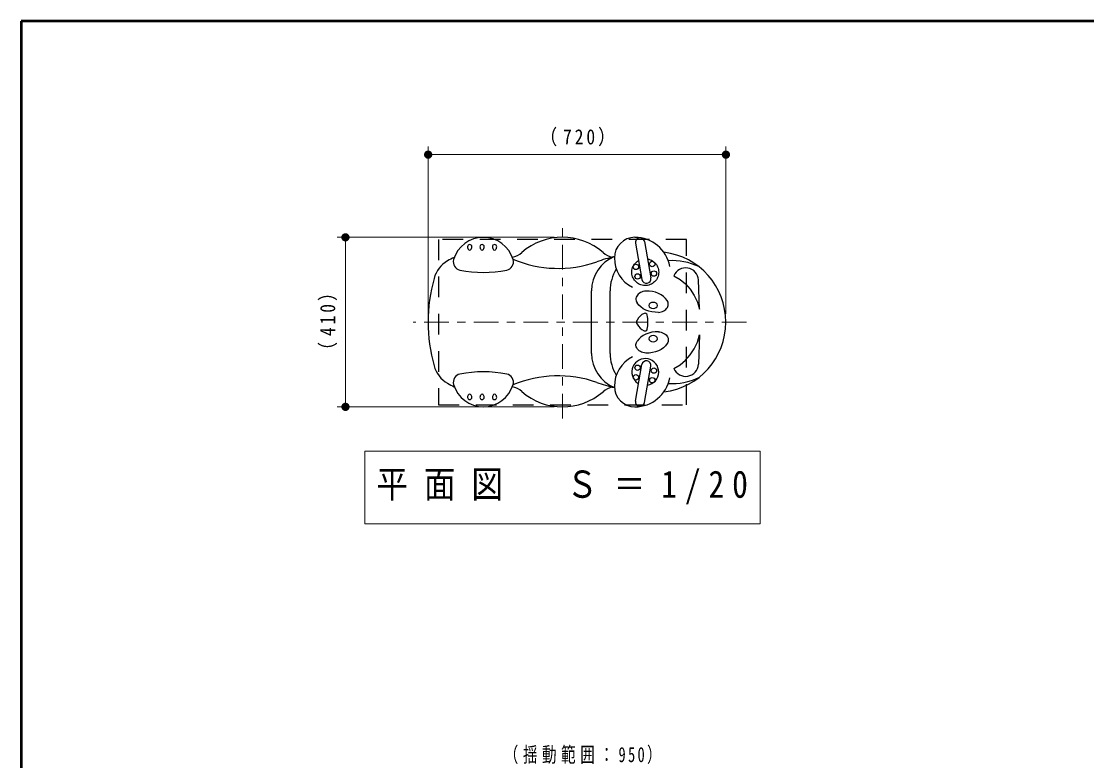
# Model space of a CAD drawing. Units: millimetres on the paper, scale 1:20. Extents: x -385 to 0, y 0 to 267.
# Drawn here: x -385 to -256.2, y 177.6 to 267 of the extents above; entities that cross this region are included whole.
import ezdxf

# ---------------------------------------------------------------- set-up
doc = ezdxf.new("R2010")
doc.units = ezdxf.units.MM
doc.linetypes.add('USER1', pattern=[4.5, 2.5, -2])
doc.linetypes.add('USER2', pattern=[6, 3, -1, 1, -1])
doc.layers.add('LY_1', color=7, linetype='Continuous', lineweight=13)
doc.styles.add('ＭＳ ゴシック', font='')
doc.styles.get('ＭＳ ゴシック').set_extended_font_data('MS Gothic')

# ---------------------------------------------------------------- blocks, each defined once
blk = doc.blocks.new('filled_dot')
at = {"color": 0, "linetype": 'Continuous', "lineweight": -2, "const_width": 1.25}
blk.add_lwpolyline([(-0.625, 0, 1), (0.625, 0, 1)], format="xyb", close=True, dxfattribs=at)

msp = doc.modelspace()

# ---------------------------------------------------------------- linework, layer by layer
at = {"layer": 'LY_1', "lineweight": 50}
for p, q in [((-385, 267), (-385, 0)), ((0, 267), (-385, 267))]:
    msp.add_line(p, q, dxfattribs=at)
at = {"layer": 'LY_1'}
for p, q in [((-335.804, 231.625), (-335.804, 251.875)), ((-299.804, 231.625), (-299.804, 251.875)), ((-335.804, 250.875), (-299.804, 250.875)), ((-320.554, 240.875), (-346.804, 240.875)), ((-345.804, 220.375), (-345.804, 240.875)), ((-320.554, 220.375), (-346.804, 220.375)), ((-343.454, 215.025), (-343.454, 206.225)), ((-295.654, 215.025), (-343.454, 215.025)), ((-295.654, 206.225), (-295.654, 215.025)), ((-343.454, 206.225), (-295.654, 206.225))]:
    msp.add_line(p, q, dxfattribs=at)
at = {"layer": 'LY_1', "linetype": 'USER2'}
for p, q in [((-319.554, 218.965), (-319.554, 242.285)), ((-297.292, 230.625), (-337.634, 230.625))]:
    msp.add_line(p, q, dxfattribs=at)
at = {"layer": 'LY_1', "linetype": 'USER1', "lineweight": 25}
for p, q in [((-304.554, 240.625), (-334.554, 240.625)), ((-334.554, 240.625), (-334.554, 220.625)), ((-304.554, 220.625), (-304.554, 240.625)), ((-334.554, 220.625), (-304.554, 220.625))]:
    msp.add_line(p, q, dxfattribs=at)
at = {"layer": 'LY_1', "lineweight": 25}
for p, q in [((-310.732, 240.173), (-309.955, 235.769)), ((-309.649, 240.364), (-308.872, 235.96)), ((-302.974, 232.17), (-303.132, 235.725)), ((-316.054, 226.839), (-316.054, 234.41)), ((-313.807, 226.839), (-313.807, 234.41)), ((-302.974, 229.079), (-303.132, 225.524)), ((-310.732, 221.076), (-309.955, 225.48)), ((-309.649, 220.885), (-308.872, 225.289))]:
    msp.add_line(p, q, dxfattribs=at)
for points in [[(-309.276, 238.253), (-309.118, 238.218), (-308.964, 238.167), (-308.816, 238.102), (-308.676, 238.021), (-308.544, 237.928), (-308.422, 237.821), (-308.311, 237.704), (-308.213, 237.575), (-308.128, 237.438), (-308.058, 237.293), (-308.002, 237.141), (-307.962, 236.985), (-307.937, 236.825), (-307.929, 236.664), (-307.937, 236.503), (-307.961, 236.343), (-308.001, 236.187), (-308.056, 236.035), (-308.127, 235.89), (-308.211, 235.752), (-308.309, 235.623), (-308.42, 235.504), (-308.541, 235.397), (-308.673, 235.303), (-308.813, 235.222), (-308.961, 235.156), (-309.115, 235.104), (-309.273, 235.068), (-309.434, 235.048), (-309.596, 235.044), (-309.758, 235.056), (-309.918, 235.083), (-310.074, 235.127), (-310.225, 235.186), (-310.369, 235.26), (-310.505, 235.347), (-310.631, 235.448), (-310.747, 235.561), (-310.851, 235.684), (-310.942, 235.818), (-311.02, 235.96), (-311.082, 236.108), (-311.13, 236.263), (-311.161, 236.421), (-311.177, 236.581), (-311.176, 236.743), (-311.16, 236.903), (-311.127, 237.061), (-311.079, 237.216), (-311.015, 237.364), (-310.937, 237.506), (-310.845, 237.639), (-310.74, 237.762), (-310.624, 237.875), (-310.496, 237.975), (-310.36, 238.062)], [(-306.078, 236.226), (-305.351, 235.794), (-304.689, 235.246), (-304.109, 234.594), (-303.622, 233.852), (-303.241, 233.038), (-302.974, 232.17)], [(-309.476, 234.373), (-309.655, 234.355), (-309.829, 234.317), (-309.994, 234.261), (-310.148, 234.188), (-310.287, 234.099), (-310.408, 233.996), (-310.509, 233.881), (-310.588, 233.756), (-310.644, 233.624), (-310.675, 233.487), (-310.68, 233.348), (-310.66, 233.21), (-310.615, 233.075), (-310.546, 232.947)], [(-306.898, 233.228), (-307.099, 233.489), (-307.347, 233.724), (-307.638, 233.929), (-307.963, 234.099), (-308.318, 234.231), (-308.693, 234.321), (-309.082, 234.369), (-309.476, 234.373)], [(-307.969, 231.802), (-307.797, 231.819), (-307.631, 231.854), (-307.471, 231.905), (-307.322, 231.973), (-307.187, 232.055), (-307.067, 232.15), (-306.964, 232.257), (-306.881, 232.374), (-306.82, 232.498), (-306.78, 232.627), (-306.764, 232.76), (-306.771, 232.892), (-306.801, 233.023), (-306.853, 233.15), (-306.875, 233.189), (-306.898, 233.228)], [(-307.969, 231.802), (-308.362, 231.806), (-308.751, 231.854), (-309.127, 231.944), (-309.481, 232.076), (-309.807, 232.246), (-310.097, 232.451), (-310.345, 232.686), (-310.546, 232.947)], [(-307.969, 229.447), (-308.362, 229.443), (-308.751, 229.396), (-309.127, 229.305), (-309.481, 229.173), (-309.807, 229.003), (-310.097, 228.798), (-310.345, 228.563), (-310.546, 228.302)], [(-307.969, 229.447), (-307.79, 229.429), (-307.616, 229.392), (-307.45, 229.336), (-307.296, 229.263), (-307.158, 229.174), (-307.036, 229.071), (-306.935, 228.955), (-306.856, 228.83), (-306.801, 228.698), (-306.77, 228.561), (-306.764, 228.422), (-306.784, 228.284), (-306.829, 228.15), (-306.898, 228.021)], [(-309.476, 226.876), (-309.655, 226.895), (-309.829, 226.932), (-309.994, 226.988), (-310.148, 227.061), (-310.287, 227.15), (-310.408, 227.253), (-310.509, 227.368), (-310.588, 227.493), (-310.644, 227.625), (-310.675, 227.762), (-310.68, 227.901), (-310.66, 228.039), (-310.615, 228.174), (-310.546, 228.302)], [(-306.898, 228.021), (-307.099, 227.761), (-307.347, 227.526), (-307.638, 227.321), (-307.963, 227.151), (-308.318, 227.019), (-308.693, 226.928), (-309.082, 226.88), (-309.476, 226.876)], [(-306.078, 225.023), (-305.351, 225.455), (-304.689, 226.003), (-304.109, 226.655), (-303.622, 227.397), (-303.241, 228.211), (-302.974, 229.079)], [(-309.276, 222.996), (-309.005, 223.067), (-308.751, 223.183), (-308.52, 223.34), (-308.32, 223.535), (-308.157, 223.761), (-308.035, 224.012), (-307.959, 224.28), (-307.929, 224.557), (-307.948, 224.836), (-308.015, 225.106), (-308.128, 225.362), (-308.283, 225.594), (-308.476, 225.797), (-308.701, 225.964), (-308.951, 226.09), (-309.219, 226.171), (-309.497, 226.205), (-309.777, 226.191), (-310.05, 226.13), (-310.308, 226.023), (-310.544, 225.873), (-310.751, 225.685), (-310.922, 225.464), (-311.052, 225.218), (-311.138, 224.953), (-311.176, 224.677), (-311.167, 224.398), (-311.109, 224.125), (-311.005, 223.866), (-310.859, 223.628), (-310.673, 223.419), (-310.454, 223.245), (-310.407, 223.215), (-310.36, 223.187)]]:
    msp.add_lwpolyline(points, dxfattribs=at)
for centre in [(-310.683, 237.304), (-308.713, 237.651), (-310.479, 236.146), (-308.509, 236.494), (-310.683, 223.945), (-310.479, 225.103), (-308.509, 224.756), (-308.713, 223.598)]:
    msp.add_circle(centre, 0.325, dxfattribs=at)
for centre, radius, start, end in [((-329.129, 237.125), 3.749, 16.28404, 163.71596), ((-330.779, 239.738), 0.262, 0, 180), ((-330.539, 239.738), 0.502, 180, 226.30968), ((-331.02, 239.738), 0.502, 313.69032, 0), ((-329.279, 239.738), 0.262, 0, 180), ((-329.039, 239.738), 0.502, 180, 226.30968), ((-329.52, 239.738), 0.502, 313.69032, 0), ((-327.779, 239.738), 0.262, 0, 180), ((-327.539, 239.738), 0.502, 180, 226.30968), ((-328.02, 239.738), 0.502, 313.69032, 0), ((-319.554, 233.375), 7.5, 49.14032, 131.02065), ((-310.798, 238.385), 2.49, 90, 180), ((-310.798, 236.594), 4.28, 10.27368, 90), ((-310.19, 240.269), 0.55, 10, 190), ((-329.333, 230.839), 8.285, 113.53648, 119.86208), ((-330.779, 239.487), 0.154, 226.30968, 313.69032), ((-329.279, 239.487), 0.154, 226.30968, 313.69032), ((-327.779, 239.487), 0.154, 226.30968, 313.69032), ((-326.117, 240.919), 2.5, 281.27287, 311.02065), ((-311.588, 234.41), 4.466, 112.30311, 180), ((-308.304, 217.561), 21.564, 103.35013, 109.27572), ((-313.012, 240.938), 2.5, 229.14032, 258.56572), ((-309.318, 238.385), 3.97, 180, 243.15842), ((-308.304, 230.625), 8.5, 276.76248, 83.23752), ((-331.716, 234.989), 3.5, 119.86208, 164.66135), ((-331.768, 237.896), 1, 163.71596, 259.11228), ((-326.49, 237.896), 1, 281.04701, 16.28404), ((-320.082, 251.238), 14.114, 247.2264, 289.27572), ((-306.297, 230.54), 7.514, 64.68139, 93.60228), ((-304.66, 235.657), 1.529, 2.55622, 158.11847), ((-315.804, 230.625), 20, 164.66135, 195.33865), ((-329.129, 251.413), 14.772, 258.95299, 281.04701), ((-308.85, 234.41), 4.956, 147.98002, 180), ((-309.414, 235.864), 0.55, 190, 10), ((-308.791, 232.638), 0.318, 123.48829, 236.51171), ((-308.598, 232.347), 0.667, 56.51171, 123.48829), ((-308.598, 232.93), 0.667, 236.51171, 303.48829), ((-308.405, 232.638), 0.318, 303.48829, 56.51171), ((-310.079, 230.625), 0.529, 152.37831, 207.62169), ((-308.98, 230.049), 1.77, 113.57012, 152.37831), ((-309.582, 231.429), 0.265, 13.15298, 113.57012), ((-313.024, 230.625), 3.8, 346.84702, 13.15298), ((-308.98, 231.2), 1.77, 207.62169, 246.42988), ((-309.582, 229.82), 0.265, 246.42988, 346.84702), ((-308.791, 228.611), 0.318, 123.48829, 236.51171), ((-308.598, 228.319), 0.667, 56.51171, 123.48829), ((-308.598, 228.903), 0.667, 236.51171, 303.48829), ((-308.405, 228.611), 0.318, 303.48829, 56.51171), ((-311.588, 226.839), 4.466, 180, 247.69689), ((-308.85, 226.839), 4.956, 180, 212.01998), ((-309.318, 222.865), 3.97, 116.84158, 180), ((-309.414, 225.385), 0.55, 350, 170), ((-304.66, 225.593), 1.529, 201.88153, 357.44378), ((-331.716, 226.26), 3.5, 195.33865, 240.13792), ((-331.768, 223.353), 1, 100.88772, 196.28404), ((-329.129, 209.836), 14.772, 78.95299, 101.04701), ((-326.49, 223.353), 1, 343.71596, 78.95299), ((-329.333, 230.41), 8.285, 240.13792, 246.46352), ((-329.129, 224.124), 3.749, 196.28404, 343.71596), ((-320.082, 210.011), 14.114, 70.72428, 112.7736), ((-308.304, 243.688), 21.564, 250.72428, 256.64987), ((-310.798, 224.655), 4.28, 270, 349.72632), ((-306.297, 230.709), 7.514, 266.39772, 295.31861), ((-330.539, 221.511), 0.502, 133.69032, 180), ((-330.779, 221.762), 0.154, 46.30968, 133.69032), ((-331.02, 221.511), 0.502, 0, 46.30968), ((-329.039, 221.511), 0.502, 133.69032, 180), ((-329.279, 221.762), 0.154, 46.30968, 133.69032), ((-329.52, 221.511), 0.502, 0, 46.30968), ((-327.539, 221.511), 0.502, 133.69032, 180), ((-327.779, 221.762), 0.154, 46.30968, 133.69032), ((-328.02, 221.511), 0.502, 0, 46.30968), ((-326.117, 220.33), 2.5, 48.97935, 78.72713), ((-319.554, 227.875), 7.5, 228.97935, 310.85968), ((-313.012, 220.311), 2.5, 101.43428, 130.85968), ((-310.798, 222.865), 2.49, 180, 270), ((-330.779, 221.511), 0.262, 180, 0), ((-329.279, 221.511), 0.262, 180, 0), ((-327.779, 221.511), 0.262, 180, 0), ((-310.19, 220.98), 0.55, 170, 350)]:
    msp.add_arc(centre, radius, start, end, dxfattribs=at)

# ---------------------------------------------------------------- block references
at = {"layer": 'LY_1', "xscale": 0.4, "yscale": 0.4}
msp.add_blockref('filled_dot', (-335.804, 250.875), dxfattribs=at)
for p, rotation in [((-299.804, 250.875), 180), ((-345.804, 240.875), 270), ((-345.804, 220.375), 90)]:
    msp.add_blockref('filled_dot', p, dxfattribs=dict(at, rotation=rotation))

# ---------------------------------------------------------------- texts
at = {"layer": 'LY_1', "style": 'ＭＳ ゴシック'}
for s, insert, char_height, attachment_point in [('\\T1.33;\\W0.85;（720）', (-317.379, 251.875), 1.833, 8), ('\\T1.5;\\W0.85;平面図\u3000Ｓ＝1/20', (-342.054, 210.625), 3.299, 4), ('\\T1.32;\\W0.7;（揺動範囲：950）', (-316.839, 177.166), 1.833, 8)]:
    msp.add_mtext(s, dxfattribs=dict(at, insert=insert, char_height=char_height, attachment_point=attachment_point))
at = {"layer": 'LY_1', "insert": (-346.804, 231.05), "char_height": 1.833, "attachment_point": 8, "rotation": 90, "style": 'ＭＳ ゴシック'}
msp.add_mtext('\\T1.33;\\W0.85;（410）', dxfattribs=at)

doc.saveas('drawing.dxf')
